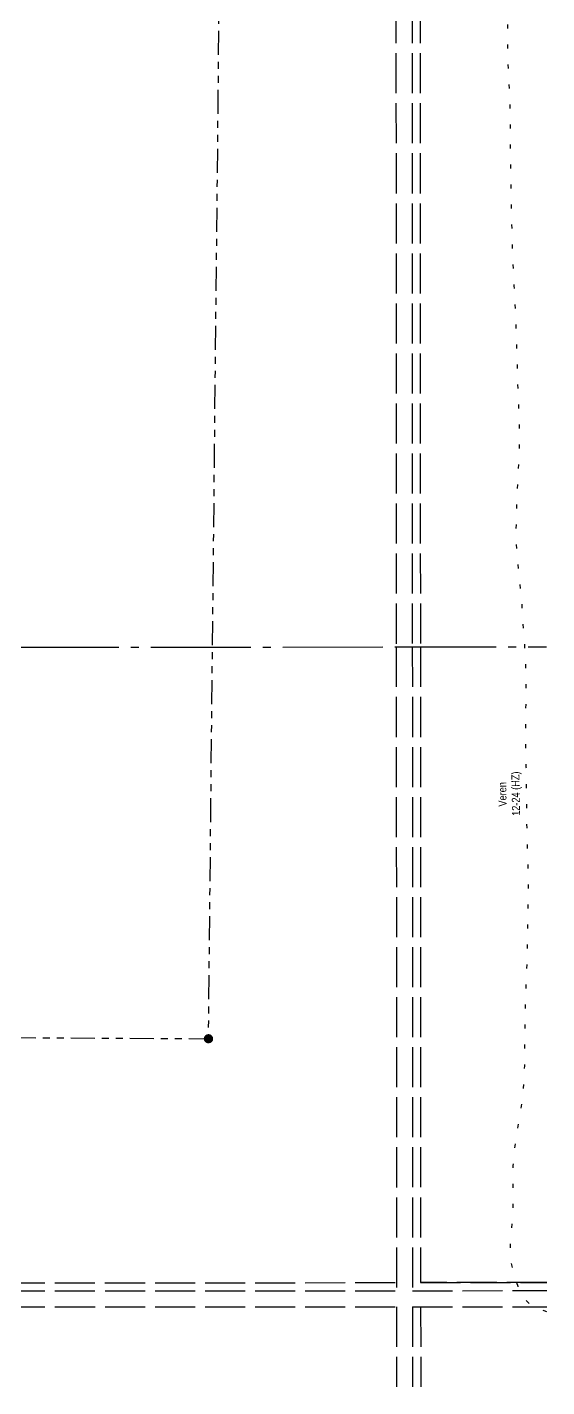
# Model space of a CAD drawing. Extents: x 498179 to 504650, y 6026245 to 6032974.
# Drawn here: x 501063 to 501713, y 6026246 to 6027945 of the extents above; entities that cross this region are included whole.
import ezdxf

# ---------------------------------------------------------------- set-up
doc = ezdxf.new("R2010")
doc.units = 0
doc.header["$LTSCALE"] = 5
for name, pattern in [('foc-DOT', [1, 0.2, -0.8]), ('foc-DRILLPATH', [14.75, 6, -1.75, 1.75, -1.75, 1.75, -1.75]), ('foc-QUARTERLINE', [33, 25, -3, 2, -3]), ('foc-UNSURVEYED', [12.5, 10, -2.5])]:
    doc.linetypes.add(name, pattern=pattern)
for name, color, linetype in [('DETAIL-HZ-Existing', 8, 'foc-DOT'), ('F-WS-S', 8, 'Continuous'), ('L-MON', 1, 'Continuous'), ('L-QSEC', 8, 'foc-QUARTERLINE'), ('L-SECQ', 8, 'foc-QUARTERLINE'), ('L-USEC', 7, 'foc-UNSURVEYED'), ('P-PDRILLPATH', 12, 'foc-DRILLPATH')]:
    doc.layers.add(name, color=color, linetype=linetype)
doc.styles.add('80L', font='ARIALN.TTF', dxfattribs={"height": 10})

# ---------------------------------------------------------------- blocks, each defined once
blk = doc.blocks.new('plbh')
at = {"layer": 'L-MON'}
h = blk.add_hatch(color=255, dxfattribs=at)
h.dxf.hatch_style = 1
edge = h.paths.add_edge_path()
edge.add_arc((0, 0), 1.16, 0, 360)
h = blk.add_hatch(color=256, dxfattribs=at)
h.dxf.hatch_style = 1
h.paths.add_polyline_path([(-0.96, 0, 1), (0.96, 0, 1)])
h.paths.add_polyline_path([(0.91, 0, -1), (-0.91, 0, -1)], flags=16)
h.paths.add_polyline_path([(0.45, 0, -1), (-0.45, 0, -1)], flags=0)
h = blk.add_hatch(color=256, dxfattribs=at)
h.dxf.hatch_style = 1
h.paths.add_polyline_path([(-0.45, 0, 1), (0.45, 0, 1)])
h.paths.add_polyline_path([(0.4, 0, -1), (-0.4, 0, -1)], flags=16)
at = {"layer": 'L-MON', "color": 240}
for radius in [0.96, 0.91, 0.45, 0.4]:
    blk.add_circle((0, 0), radius, dxfattribs=at)

msp = doc.modelspace()

# ---------------------------------------------------------------- linework, layer by layer
at = {"layer": 'DETAIL-HZ-Existing', "ltscale": 5, "flags": 128}
msp.add_lwpolyline([(501712.751, 6026339.841), (501709.585, 6026340.908), (501705.105, 6026342.336), (501700.794, 6026343.624), (501696.884, 6026345.212), (501693.363, 6026347.631), (501690.131, 6026350.759), (501687, 6026354.188), (501683.978, 6026357.966), (501681.216, 6026362.225), (501678.834, 6026366.804), (501676.852, 6026371.653), (501675.24, 6026376.583), (501673.637, 6026381.522), (501671.875, 6026386.761), (501670.062, 6026393.05), (501668.549, 6026400.83), (501667.655, 6026410.25), (501667.432, 6026416.049), (501667.419, 6026422.019), (501667.478, 6026424.58), (501668.282, 6026437.25), (501669.546, 6026452.111), (501670.539, 6026468.271), (501670.921, 6026485.372), (501670.663, 6026503.242), (501670.864, 6026522.482), (501672.685, 6026543.683), (501676.214, 6026567.055), (501676.533, 6026568.905), (501680.483, 6026592.327), (501683.801, 6026619.239), (501685.218, 6026647.2), (501685.385, 6026675.63), (501685.514, 6026700.77), (501685.562, 6026704.16), (501686.279, 6026732.901), (501687.537, 6026761.572), (501688.564, 6026790.143), (501689.021, 6026819.003), (501689.458, 6026847.774), (501689.785, 6026876.574), (501689.182, 6026905.174), (501688.179, 6026933.714), (501687.676, 6026962.074), (501687.514, 6026990.844), (501687.141, 6027019.574), (501686.518, 6027048.074), (501686.515, 6027076.774), (501686.842, 6027105.375), (501687.099, 6027133.965), (501685.876, 6027162.695), (501683.803, 6027191.404), (501682.041, 6027220.074), (501679.588, 6027248.693), (501676.415, 6027277.072), (501674.452, 6027305.461), (501674.819, 6027334.162), (501675.936, 6027362.892), (501677.334, 6027391.773), (501678.661, 6027420.624), (501678.498, 6027449.334), (501677.395, 6027477.954), (501676.422, 6027506.664), (501675.629, 6027535.234), (501674.786, 6027563.984), (501673.523, 6027592.723), (501672.14, 6027621.443), (501670.717, 6027650.153), (501669.655, 6027678.902), (501668.941, 6027707.913), (501668.369, 6027736.492), (501667.856, 6027765.243), (501667.413, 6027793.923), (501667.23, 6027822.603), (501666.897, 6027851.383), (501665.454, 6027880.193), (501664.131, 6027908.842), (501663.968, 6027937.412), (501664.296, 6027965.943), (501665.183, 6027994.744), (501665.85, 6028023.404), (501666.507, 6028052.185), (501667.674, 6028080.886), (501668.461, 6028109.586), (501669.098, 6028138.287), (501669.595, 6028166.737), (501670.382, 6028195.548), (501671.789, 6028224.219), (501673.107, 6028252.87), (501674.224, 6028281.59), (501675.051, 6028310.341), (501675.958, 6028339.082), (501676.105, 6028367.912), (501676.892, 6028396.463), (501678.189, 6028425.174), (501678.506, 6028453.814), (501680.793, 6028482.385), (501684.821, 6028510.897), (501687.168, 6028539.489), (501687.755, 6028568.059), (501688.322, 6028596.6), (501689.239, 6028625.28), (501690.416, 6028653.781), (501690.473, 6028682.462), (501689.55, 6028711.211), (501688.968, 6028740.012), (501688.455, 6028768.872), (501687.792, 6028797.652), (501687.288, 6028827.102), (501686.846, 6028855.872), (501686.113, 6028884.392), (501685.38, 6028913.052), (501684.607, 6028941.671), (501683.794, 6028970.321), (501683.091, 6028998.991), (501682.468, 6029027.561), (501681.855, 6029056.281), (501681.013, 6029084.981), (501680.06, 6029113.711), (501679.237, 6029142.551), (501679.394, 6029171.291), (501680.691, 6029200.082), (501682.588, 6029228.783), (501686.445, 6029257.255), (501690.572, 6029285.557), (501695.08, 6029313.88), (501700.927, 6029342.023), (501706.674, 6029370.036), (501711.538, 6029393.022)], dxfattribs=at)
at = {"layer": 'L-QSEC', "flags": 128}
msp.add_lwpolyline([(501524.538, 6027170.321), (501712.421, 6027170.509)], dxfattribs=at)
at = {"layer": 'L-SECQ', "flags": 128}
msp.add_lwpolyline([(500722.775, 6027170.053), (501524.538, 6027170.321)], dxfattribs=at)
at = {"layer": 'L-USEC'}
msp.add_line((501712.736, 6026376.447), (501555.05, 6026376.291), dxfattribs=at)
at = {"layer": 'L-USEC', "flags": 128}
for points in [[(501524.18, 6027974.436), (501524.36, 6027572.379), (501524.538, 6027170.321)], [(501544.286, 6027974.445), (501544.466, 6027572.388), (501544.645, 6027170.33)], [(501554.343, 6027974.449), (501554.524, 6027572.392), (501554.702, 6027170.334)], [(501524.538, 6027170.321), (501524.717, 6026768.259), (501524.896, 6026366.208)], [(501544.645, 6027170.33), (501544.824, 6026768.268), (501545.002, 6026366.215)], [(501554.702, 6027170.334), (501554.881, 6026768.272), (501555.055, 6026376.275)], [(500723.048, 6026375.983), (501524.891, 6026376.266)], [(500723.052, 6026365.926), (501524.896, 6026366.208)], [(501545.002, 6026366.215), (501712.74, 6026366.274)], [(501555.055, 6026376.276), (501712.736, 6026376.332)], [(500723.058, 6026345.82), (501524.905, 6026346.102)], [(501524.905, 6026346.102), (501524.949, 6026246.156)], [(501545.011, 6026346.109), (501712.748, 6026346.168)], [(501545.011, 6026346.111), (501545.055, 6026246.163)], [(501555.065, 6026346.115), (501555.11, 6026246.166)]]:
    msp.add_lwpolyline(points, dxfattribs=at)
at = {"layer": 'P-PDRILLPATH', "flags": 128}
msp.add_lwpolyline([(500011.613, 6026687.982), (501289.882, 6026680.956), (501335.932, 6031135.652)], dxfattribs=at)

# ---------------------------------------------------------------- block references
at = {"layer": 'L-MON', "xscale": 4.997316549999961, "yscale": 4.997316549999961, "zscale": 54.97048204999953}
msp.add_blockref('plbh', (501289.882, 6026680.956), dxfattribs=at)

# ---------------------------------------------------------------- texts
at = {"layer": 'F-WS-S', "insert": (501652.7, 6026958.344), "char_height": 9.99463, "attachment_point": 1, "rotation": 91.015696, "style": '80L'}
msp.add_mtext_dynamic_manual_height_columns('\\pi12.515;Veren\\P\\pi0.64887;12-24 (HZ)', width=54.72062, gutter_width=49.946, heights=[0], dxfattribs=at)

doc.saveas('drawing.dxf')
